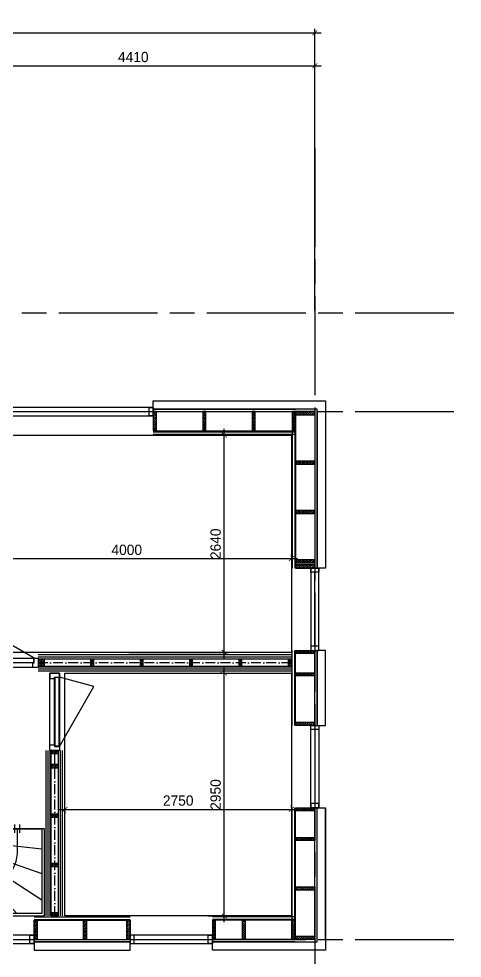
# Model space of a CAD drawing. Header units: millimetres. Extents: x -109306 to 269542, y -22401 to 197206.
# Drawn here: x 94664 to 100050, y 9021 to 20430 of the extents above; entities that cross this region are included whole.
import ezdxf

# ---------------------------------------------------------------- set-up
doc = ezdxf.new("R2010")
doc.units = ezdxf.units.MM
for name, pattern in [('CENTER', [36, 24, -3, 6, -3]), ('DASHDOT', [18.5, 12, -3, 0.5, -3]), ('DASHED', [19.05, 12.7, -6.35])]:
    doc.linetypes.add(name, pattern=pattern)
for name, color, linetype in [('18', 1, 'Continuous'), ('25', 2, 'Continuous'), ('DIMENSION', 1, 'Continuous'), ('STRAMIEN', 11, 'CENTER')]:
    doc.layers.add(name, color=color, linetype=linetype)
doc.styles.get("Standard").update_dxf_attribs({"font": ''})
doc.styles.get('Standard').set_extended_font_data('Century Gothic')
doc.dimstyles.new('1-50', dxfattribs={"dimscale": 50, "dimtxt": 2.5, "dimasz": 1.2, "dimexe": 1, "dimexo": 0, "dimgap": 0.8, "dimtad": 1, "dimdec": 0, "dimzin": 12, "dimdsep": 46, "dimtxsty": 'Standard', "dimblk1": 'ARCHTICK', "dimblk2": 'ARCHTICK', "dimsah": 1, "dimcen": 0.09, "dimdle": 1.5, "dimclrd": 256, "dimclre": 254, "dimclrt": 2, "dimadec": 0, "dimazin": 0, "dimtfac": 1, "dimtdec": 0, "dimtix": 1, "dimtofl": 0, "dimtmove": 2, "dimatfit": 3, "dimldrblk": 'ARCHTICK', "dimfxl": 1, "dimtolj": 1, "dimtzin": 0, "dimarcsym": 0})
pattern_1 = [(45, (600, -1e-13), (-11.2253, 11.2253), [])]
pattern_2 = [(45, (1200, -1e-13), (-11.2253, 11.2253), [])]
pattern_3 = [(45, (1800, -1e-13), (-11.2253, 11.2253), [])]
pattern_4 = [(45, (2400, -1e-13), (-11.2253, 11.2253), [])]
pattern_5 = [(45, (0, -235), (-11.2253, 11.2253), [])]
pattern_6 = [(45, (600, -235), (-11.2253, 11.2253), [])]

# ---------------------------------------------------------------- blocks, each defined once
blk = doc.blocks.new('_ARCHTICK')
at = {"color": 0, "linetype": 'ByBlock', "const_width": 0.15}
blk.add_lwpolyline([(-0.5, -0.5), (0.5, 0.5)], dxfattribs=at)
blk = doc.blocks.new('*D617')
at = {"layer": 'Defpoints', "color": 0, "transparency": 16777216}
for p in [(10720, 14020), (6310, 11020), (10720, 11020)]:
    blk.add_point(p, dxfattribs=at)
at = {"layer": 'DIMENSION', "color": 254, "lineweight": -2, "transparency": 16777216}
for p, q in [((6310, 11045), (6310, 14070)), ((10720, 11045), (10720, 14070))]:
    blk.add_line(p, q, dxfattribs=at)
at = {"layer": 'DIMENSION', "lineweight": -2, "transparency": 16777216}
blk.add_line((6235, 14020), (10795, 14020), dxfattribs=at)
at = {"layer": 'DIMENSION', "lineweight": -2, "transparency": 16777216, "xscale": 59.99999999999995, "yscale": 59.99999999999995, "zscale": 59.99999999999995, "rotation": 180}
blk.add_blockref('_ARCHTICK', (6310, 14020), dxfattribs=at)
at = {"layer": 'DIMENSION', "lineweight": -2, "transparency": 16777216, "xscale": 59.99999999999995, "yscale": 59.99999999999995, "zscale": 59.99999999999995}
blk.add_blockref('_ARCHTICK', (10720, 14020), dxfattribs=at)
at = {"layer": 'DIMENSION', "color": 2, "transparency": 16777216, "insert": (8515, 14126), "char_height": 125, "attachment_point": 5}
blk.add_mtext('\\A1;4410', dxfattribs=at)
blk = doc.blocks.new('*D622')
at = {"layer": 'Defpoints', "color": 0, "transparency": 16777216}
for p in [(10720, 14420), (0, 11020), (10720, 11020)]:
    blk.add_point(p, dxfattribs=at)
at = {"layer": 'DIMENSION', "lineweight": -2, "transparency": 16777216}
blk.add_line((-75, 14420), (10795, 14420), dxfattribs=at)
at = {"layer": 'DIMENSION', "color": 254, "lineweight": -2, "transparency": 16777216}
for p, q in [((0, 11045), (0, 14470)), ((10720, 11045), (10720, 14470))]:
    blk.add_line(p, q, dxfattribs=at)
at = {"layer": 'DIMENSION', "lineweight": -2, "transparency": 16777216, "xscale": 59.99999999999995, "yscale": 59.99999999999995, "zscale": 59.99999999999995, "rotation": 180}
blk.add_blockref('_ARCHTICK', (0, 14420), dxfattribs=at)
at = {"layer": 'DIMENSION', "lineweight": -2, "transparency": 16777216, "xscale": 59.99999999999995, "yscale": 59.99999999999995, "zscale": 59.99999999999995}
blk.add_blockref('_ARCHTICK', (10720, 14420), dxfattribs=at)
at = {"layer": 'DIMENSION', "color": 2, "transparency": 16777216, "insert": (5360, 14526), "char_height": 125, "attachment_point": 5}
blk.add_mtext('\\A1;10720', dxfattribs=at)
blk = doc.blocks.new('*U596')
at = {"layer": '18'}
h = blk.add_hatch(dxfattribs=at)
h.set_pattern_fill('ANSI31', color=1, scale=5)
h.paths.add_polyline_path([(-462, 44.5), (-500, 44.5), (-500, -44.5), (-462, -44.5)])
h = blk.add_hatch(dxfattribs=at)
h.set_pattern_fill('ANSI31', color=1, scale=5)
h.set_pattern_definition(pattern_1)
h.paths.add_polyline_path([(138, 44.5), (100, 44.5), (100, -44.5), (138, -44.5)])
h = blk.add_hatch(dxfattribs=at)
h.set_pattern_fill('ANSI31', color=1, scale=5)
h.set_pattern_definition([(45, (600, -1e-13), (-11.2253, 11.2253), [])])
h.paths.add_polyline_path([(138, 44.5), (100, 44.5), (100, -44.5), (138, -44.5)])
h = blk.add_hatch(dxfattribs=at)
h.set_pattern_fill('ANSI31', color=1, scale=5)
h.set_pattern_definition(pattern_2)
h.paths.add_polyline_path([(738, 44.5), (700, 44.5), (700, -44.5), (738, -44.5)])
h = blk.add_hatch(dxfattribs=at)
h.set_pattern_fill('ANSI31', color=1, scale=5)
h.set_pattern_definition(pattern_2)
h.paths.add_polyline_path([(738, 44.5), (700, 44.5), (700, -44.5), (738, -44.5)])
h = blk.add_hatch(dxfattribs=at)
h.set_pattern_fill('ANSI31', color=1, scale=5)
h.set_pattern_definition(pattern_3)
h.paths.add_polyline_path([(1338, 44.5), (1300, 44.5), (1300, -44.5), (1338, -44.5)])
h = blk.add_hatch(dxfattribs=at)
h.set_pattern_fill('ANSI31', color=1, scale=5)
h.set_pattern_definition(pattern_3)
h.paths.add_polyline_path([(1338, 44.5), (1300, 44.5), (1300, -44.5), (1338, -44.5)])
h = blk.add_hatch(dxfattribs=at)
h.set_pattern_fill('ANSI31', color=1, scale=5)
h.set_pattern_definition(pattern_4)
h.paths.add_polyline_path([(1938, 44.5), (1900, 44.5), (1900, -44.5), (1938, -44.5)])
h = blk.add_hatch(dxfattribs=at)
h.set_pattern_fill('ANSI31', color=1, scale=5)
h.set_pattern_definition(pattern_4)
h.paths.add_polyline_path([(1938, 44.5), (1900, 44.5), (1900, -44.5), (1938, -44.5)])
h = blk.add_hatch(dxfattribs=at)
h.set_pattern_fill('ANSI31', color=1, scale=5)
h.set_pattern_definition([(45, (3000, -1e-13), (-11.2253, 11.2253), [])])
h.paths.add_polyline_path([(2538, 44.5), (2500, 44.5), (2500, -44.5), (2538, -44.5)])
h = blk.add_hatch(dxfattribs=at)
h.set_pattern_fill('ANSI31', color=1, scale=5)
h.set_pattern_definition([(45, (3037, -1e-13), (-11.2253, 11.2253), [])])
h.paths.add_polyline_path([(2575, 44.5), (2537, 44.5), (2537, -44.5), (2575, -44.5)])
at = {"layer": '25'}
for points in [[(-500, 103.5), (2575, 103.5)], [(-500, 78.5), (2575, 78.5)], [(-500, 53.5), (2575, 53.5)], [(-500, 44.5), (2575, 44.5)], [(-500, -44.5), (2575, -44.5)], [(-500, -69.5), (2575, -69.5)], [(-500, -94.5), (2575, -94.5)]]:
    blk.add_lwpolyline(points, dxfattribs=at)
for points in [[(-462, 44.5), (-500, 44.5), (-500, -44.5), (-462, -44.5)], [(138, 44.5), (100, 44.5), (100, -44.5), (138, -44.5)], [(138, 44.5), (100, 44.5), (100, -44.5), (138, -44.5)], [(738, 44.5), (700, 44.5), (700, -44.5), (738, -44.5)], [(738, 44.5), (700, 44.5), (700, -44.5), (738, -44.5)], [(1338, 44.5), (1300, 44.5), (1300, -44.5), (1338, -44.5)], [(1338, 44.5), (1300, 44.5), (1300, -44.5), (1338, -44.5)], [(1938, 44.5), (1900, 44.5), (1900, -44.5), (1938, -44.5)], [(1938, 44.5), (1900, 44.5), (1900, -44.5), (1938, -44.5)], [(2538, 44.5), (2500, 44.5), (2500, -44.5), (2538, -44.5)], [(2575, 44.5), (2537, 44.5), (2537, -44.5), (2575, -44.5)]]:
    blk.add_lwpolyline(points, close=True, dxfattribs=at)
at = {"layer": 'DIMENSION', "linetype": 'DASHDOT', "ltscale": 10}
blk.add_lwpolyline([(-500, 0), (2575, 0)], dxfattribs=at)
blk = doc.blocks.new('*U597')
at = {"layer": '18'}
h = blk.add_hatch(dxfattribs=at)
h.set_pattern_fill('ANSI31', color=1, scale=5)
h.paths.add_polyline_path([(-462, 44.5), (-500, 44.5), (-500, -44.5), (-462, -44.5)])
h = blk.add_hatch(dxfattribs=at)
h.set_pattern_fill('ANSI31', color=1, scale=5)
h.set_pattern_definition(pattern_1)
h.paths.add_polyline_path([(138, 44.5), (100, 44.5), (100, -44.5), (138, -44.5)])
h = blk.add_hatch(dxfattribs=at)
h.set_pattern_fill('ANSI31', color=1, scale=5)
h.set_pattern_definition(pattern_1)
h.paths.add_polyline_path([(138, 44.5), (100, 44.5), (100, -44.5), (138, -44.5)])
h = blk.add_hatch(dxfattribs=at)
h.set_pattern_fill('ANSI31', color=1, scale=5)
h.set_pattern_definition(pattern_2)
h.paths.add_polyline_path([(738, 44.5), (700, 44.5), (700, -44.5), (738, -44.5)])
h = blk.add_hatch(dxfattribs=at)
h.set_pattern_fill('ANSI31', color=1, scale=5)
h.set_pattern_definition(pattern_2)
h.paths.add_polyline_path([(738, 44.5), (700, 44.5), (700, -44.5), (738, -44.5)])
h = blk.add_hatch(dxfattribs=at)
h.set_pattern_fill('ANSI31', color=1, scale=5)
h.set_pattern_definition(pattern_3)
h.paths.add_polyline_path([(1338, 44.5), (1300, 44.5), (1300, -44.5), (1338, -44.5)])
h = blk.add_hatch(dxfattribs=at)
h.set_pattern_fill('ANSI31', color=1, scale=5)
h.set_pattern_definition([(45, (1972, -1e-13), (-11.2253, 11.2253), [])])
h.paths.add_polyline_path([(1510, 44.5), (1472, 44.5), (1472, -44.5), (1510, -44.5)])
at = {"layer": '25'}
for points in [[(-500, 103.5), (1510, 103.5)], [(-500, 78.5), (1510, 78.5)], [(-500, 53.5), (1510, 53.5)], [(-500, 44.5), (1510, 44.5)], [(-500, -44.5), (1510, -44.5)], [(-500, -69.5), (1510, -69.5)], [(-500, -94.5), (1510, -94.5)]]:
    blk.add_lwpolyline(points, dxfattribs=at)
for points in [[(-462, 44.5), (-500, 44.5), (-500, -44.5), (-462, -44.5)], [(138, 44.5), (100, 44.5), (100, -44.5), (138, -44.5)], [(138, 44.5), (100, 44.5), (100, -44.5), (138, -44.5)], [(738, 44.5), (700, 44.5), (700, -44.5), (738, -44.5)], [(738, 44.5), (700, 44.5), (700, -44.5), (738, -44.5)], [(1338, 44.5), (1300, 44.5), (1300, -44.5), (1338, -44.5)], [(1510, 44.5), (1472, 44.5), (1472, -44.5), (1510, -44.5)]]:
    blk.add_lwpolyline(points, close=True, dxfattribs=at)
at = {"layer": 'DIMENSION', "linetype": 'DASHDOT', "ltscale": 10}
blk.add_lwpolyline([(-500, 0), (1510, 0)], dxfattribs=at)
blk = doc.blocks.new('spiltrap_2200x950')
for p, q in [((-1380, -306), (-817, -306)), ((-1880, -880), (-1880, -806))]:
    blk.add_line(p, q)
for points in [[(-1087, -930), (-1057, -930), (-1057, -1060), (-30, -1060), (-30, -30), (-2150, -30), (-2150, -880), (-2180, -880), (-2180, 0), (0, 0), (0, -1060), (-1087, -1060), (-1087, -1060), (-1087, -1060), (-1087, -930), (-1087, -930)], [(-1246, -870), (-1986, -30)], [(-1229, -870), (-1613, -30)], [(-1198, -870), (-1292, -30)], [(-1166, -870), (-996, -30)], [(-1135, -870), (-704, -30)], [(-1109, -870), (-335, -30)], [(-1071, -870), (-30, -197)], [(-1280, -873), (-2150, -323)], [(-1054, -870), (-30, -517)], [(-1280, -880), (-2150, -653)], [(-1054, -930), (-30, -817)], [(-330, -1060), (-330, -806)], [(-360, -1010), (-360, -1110)], [(-300, -1010), (-300, -1110)]]:
    blk.add_lwpolyline(points)
for points in [[(-2180, -880), (-2180, -980), (-1280, -980), (-1280, -880)], [(-1880, -880), (-1812, -805), (-1948, -805)], [(-1280, -930), (-1054, -930), (-1054, -870), (-1280, -870)]]:
    blk.add_lwpolyline(points, close=True)
at = {"linetype": 'DASHED', "ltscale": 0.05}
blk.add_lwpolyline([(-1280, -930), (-2180, -930)], dxfattribs=at)
for centre, radius, start, end in [((-1380, -806), 500, 90, 180), ((-819, -796), 489, 358.7163, 89.7744)]:
    blk.add_arc(centre, radius, start, end)
blk = doc.blocks.new('*D495')
at = {"layer": 'Defpoints', "color": 0, "transparency": 16777216}
for p in [(93975, 13892), (97975, 13874), (97975, 13874)]:
    blk.add_point(p, dxfattribs=at)
at = {"layer": 'DIMENSION', "color": 254, "lineweight": -2, "transparency": 16777216}
for p, q in [((97975, 13899), (97975, 13924)), ((93975, 13867), (93975, 13824))]:
    blk.add_line(p, q, dxfattribs=at)
at = {"layer": 'DIMENSION', "lineweight": -2, "transparency": 16777216}
blk.add_line((93900, 13874), (98050, 13874), dxfattribs=at)
at = {"layer": 'DIMENSION', "lineweight": -2, "transparency": 16777216, "xscale": 59.99999999999995, "yscale": 59.99999999999995, "zscale": 59.99999999999995, "rotation": 180}
blk.add_blockref('_ARCHTICK', (93975, 13874), dxfattribs=at)
at = {"layer": 'DIMENSION', "lineweight": -2, "transparency": 16777216, "xscale": 59.99999999999995, "yscale": 59.99999999999995, "zscale": 59.99999999999995}
blk.add_blockref('_ARCHTICK', (97975, 13874), dxfattribs=at)
at = {"layer": 'DIMENSION', "color": 2, "transparency": 16777216, "insert": (95975, 13980), "char_height": 125, "attachment_point": 5}
blk.add_mtext('\\A1;4000', dxfattribs=at)
blk = doc.blocks.new('*D496')
at = {"layer": 'Defpoints', "color": 0, "transparency": 16777216}
for p in [(95225, 10829), (97975, 10829), (97975, 10829)]:
    blk.add_point(p, dxfattribs=at)
at = {"layer": 'DIMENSION', "color": 254, "lineweight": -2, "transparency": 16777216}
for p, q in [((97975, 10854), (97975, 10879)), ((95225, 10804), (95225, 10779))]:
    blk.add_line(p, q, dxfattribs=at)
at = {"layer": 'DIMENSION', "lineweight": -2, "transparency": 16777216}
blk.add_line((95150, 10829), (98050, 10829), dxfattribs=at)
at = {"layer": 'DIMENSION', "lineweight": -2, "transparency": 16777216, "xscale": 59.99999999999995, "yscale": 59.99999999999995, "zscale": 59.99999999999995, "rotation": 180}
blk.add_blockref('_ARCHTICK', (95225, 10829), dxfattribs=at)
at = {"layer": 'DIMENSION', "lineweight": -2, "transparency": 16777216, "xscale": 59.99999999999995, "yscale": 59.99999999999995, "zscale": 59.99999999999995}
blk.add_blockref('_ARCHTICK', (97975, 10829), dxfattribs=at)
at = {"layer": 'DIMENSION', "color": 2, "transparency": 16777216, "insert": (96600, 10935), "char_height": 125, "attachment_point": 5}
blk.add_mtext('\\A1;2750', dxfattribs=at)
blk = doc.blocks.new('*D501')
at = {"layer": 'Defpoints', "color": 0, "transparency": 16777216}
for p in [(95975, 15374), (97160, 15374), (95975, 12734)]:
    blk.add_point(p, dxfattribs=at)
at = {"layer": 'DIMENSION', "lineweight": -2, "transparency": 16777216}
blk.add_line((97160, 12659), (97160, 15449), dxfattribs=at)
at = {"layer": 'DIMENSION', "color": 254, "lineweight": -2, "transparency": 16777216}
for p, q in [((96000, 15374), (97210, 15374)), ((96000, 12734), (97210, 12734))]:
    blk.add_line(p, q, dxfattribs=at)
at = {"layer": 'DIMENSION', "lineweight": -2, "transparency": 16777216, "xscale": 59.99999999999995, "yscale": 59.99999999999995, "zscale": 59.99999999999995}
for p, rotation in [((97160, 15374), 90), ((97160, 12734), 270)]:
    blk.add_blockref('_ARCHTICK', p, dxfattribs=dict(at, rotation=rotation))
at = {"layer": 'DIMENSION', "color": 2, "transparency": 16777216, "insert": (97055, 14054), "char_height": 125, "attachment_point": 5, "rotation": 90}
blk.add_mtext('\\A1;2640', dxfattribs=at)
blk = doc.blocks.new('*D502')
at = {"layer": 'Defpoints', "color": 0, "transparency": 16777216}
for p in [(97160, 12484), (97160, 12484), (96933, 9534)]:
    blk.add_point(p, dxfattribs=at)
at = {"layer": 'DIMENSION', "lineweight": -2, "transparency": 16777216}
blk.add_line((97160, 9459), (97160, 12559), dxfattribs=at)
at = {"layer": 'DIMENSION', "color": 254, "lineweight": -2, "transparency": 16777216}
for p, q in [((97135, 12484), (97110, 12484)), ((96958, 9534), (97210, 9534))]:
    blk.add_line(p, q, dxfattribs=at)
at = {"layer": 'DIMENSION', "lineweight": -2, "transparency": 16777216, "xscale": 59.99999999999995, "yscale": 59.99999999999995, "zscale": 59.99999999999995}
for p, rotation in [((97160, 12484), 90), ((97160, 9534), 270)]:
    blk.add_blockref('_ARCHTICK', p, dxfattribs=dict(at, rotation=rotation))
at = {"layer": 'DIMENSION', "color": 2, "transparency": 16777216, "insert": (97055, 11009), "char_height": 125, "attachment_point": 5, "rotation": 90}
blk.add_mtext('\\A1;2950', dxfattribs=at)
blk = doc.blocks.new('*U590')
at = {"layer": '18'}
h = blk.add_hatch(dxfattribs=at)
h.set_pattern_fill('ANSI31', color=1, scale=5)
h.set_pattern_definition([(45, (300, -235), (-11.2253, 11.2253), [])])
h.paths.add_polyline_path([(-162, -235), (-200, -235), (-200, 0), (-162, 0)])
h = blk.add_hatch(dxfattribs=at)
h.set_pattern_fill('ANSI31', color=1, scale=5)
h.set_pattern_definition([(45, (900, -235), (-11.2253, 11.2253), [])])
h.paths.add_polyline_path([(438, -235), (400, -235), (400, 0), (438, 0)])
h = blk.add_hatch(dxfattribs=at)
h.set_pattern_fill('ANSI31', color=1, scale=5)
h.set_pattern_definition([(45, (900, -235), (-11.2253, 11.2253), [])])
h.paths.add_polyline_path([(438, -235), (400, -235), (400, 0), (438, 0)])
h = blk.add_hatch(dxfattribs=at)
h.set_pattern_fill('ANSI31', color=1, scale=5)
h.set_pattern_definition([(45, (1500, -235), (-11.2253, 11.2253), [])])
h.paths.add_polyline_path([(1038, -235), (1000, -235), (1000, 0), (1038, 0)])
h = blk.add_hatch(dxfattribs=at)
h.set_pattern_fill('ANSI31', color=1, scale=5)
h.set_pattern_definition([(45, (1500, -235), (-11.2253, 11.2253), [])])
h.paths.add_polyline_path([(1038, -235), (1000, -235), (1000, 0), (1038, 0)])
h = blk.add_hatch(dxfattribs=at)
h.set_pattern_fill('ANSI31', color=1, scale=5)
h.set_pattern_definition([(45, (2100, -235), (-11.2253, 11.2253), [])])
h.paths.add_polyline_path([(1638, -235), (1600, -235), (1600, 0), (1638, 0)])
h = blk.add_hatch(dxfattribs=at)
h.set_pattern_fill('ANSI31', color=1, scale=5)
h.set_pattern_definition([(45, (2162, -235), (-11.2253, 11.2253), [])])
h.paths.add_polyline_path([(1700, -235), (1662, -235), (1662, 0), (1700, 0)])
at = {"layer": '25'}
for points in [[(-200, 39), (1700, 39)], [(-200, 9), (1700, 9)], [(-200, 0), (1700, 0)], [(-200, -235), (1700, -235)], [(-200, -265), (1700, -265)], [(-200, -365), (1700, -365)]]:
    blk.add_lwpolyline(points, dxfattribs=at)
for points in [[(-162, -235), (-200, -235), (-200, 0), (-162, 0)], [(438, -235), (400, -235), (400, 0), (438, 0)], [(438, -235), (400, -235), (400, 0), (438, 0)], [(1038, -235), (1000, -235), (1000, 0), (1038, 0)], [(1038, -235), (1000, -235), (1000, 0), (1038, 0)], [(1638, -235), (1600, -235), (1600, 0), (1638, 0)], [(1700, -235), (1662, -235), (1662, 0), (1700, 0)]]:
    blk.add_lwpolyline(points, close=True, dxfattribs=at)
blk = doc.blocks.new('*U581')
at = {"layer": '18'}
h = blk.add_hatch(dxfattribs=at)
h.set_pattern_fill('ANSI31', color=1, scale=5)
h.set_pattern_definition([(45, (48.245, -235), (-11.2253, 11.2253), [])])
h.paths.add_polyline_path([(-414, -235), (-452, -235), (-452, 0), (-414, 0)])
h = blk.add_hatch(dxfattribs=at)
h.set_pattern_fill('ANSI31', color=1, scale=5)
h.set_pattern_definition([(45, (648.245, -235), (-11.2253, 11.2253), [])])
h.paths.add_polyline_path([(186, -235), (148, -235), (148, 0), (186, 0)])
h = blk.add_hatch(dxfattribs=at)
h.set_pattern_fill('ANSI31', color=1, scale=5)
h.set_pattern_definition([(45, (648.245, -235), (-11.2253, 11.2253), [])])
h.paths.add_polyline_path([(186, -235), (148, -235), (148, 0), (186, 0)])
h = blk.add_hatch(dxfattribs=at)
h.set_pattern_fill('ANSI31', color=1, scale=5)
h.set_pattern_definition([(45, (1248.245, -235), (-11.2253, 11.2253), [])])
h.paths.add_polyline_path([(786, -235), (748, -235), (748, 0), (786, 0)])
h = blk.add_hatch(dxfattribs=at)
h.set_pattern_fill('ANSI31', color=1, scale=5)
h.set_pattern_definition([(45, (1737, -235), (-11.2253, 11.2253), [])])
h.paths.add_polyline_path([(1275, -235), (1237, -235), (1237, 0), (1275, 0)])
at = {"layer": '25'}
for points in [[(-452, 39), (1275, 39)], [(-452, 9), (1275, 9)], [(-452, 0), (1275, 0)], [(-452, -235), (1275, -235)], [(-452, -265), (1275, -265)], [(-452, -365), (1275, -365)]]:
    blk.add_lwpolyline(points, dxfattribs=at)
for points in [[(-414, -235), (-452, -235), (-452, 0), (-414, 0)], [(186, -235), (148, -235), (148, 0), (186, 0)], [(186, -235), (148, -235), (148, 0), (186, 0)], [(786, -235), (748, -235), (748, 0), (786, 0)], [(1275, -235), (1237, -235), (1237, 0), (1275, 0)]]:
    blk.add_lwpolyline(points, close=True, dxfattribs=at)
blk = doc.blocks.new('*U560')
at = {"layer": '25'}
for points in [[(-900, -50), (900, -50), (900, 50), (-900, 50)], [(-850, 50), (-900, 50), (-900, -50), (-850, -50)], [(850, 50), (900, 50), (900, -50), (850, -50)]]:
    blk.add_lwpolyline(points, close=True, dxfattribs=at)
blk.add_lwpolyline([(-850, 0), (850, 0)], dxfattribs=at)
blk = doc.blocks.new('kozijn')
at = {"layer": '25'}
for points in [[(-500, -50), (500, -50), (500, 50), (-500, 50)], [(-450, 50), (-500, 50), (-500, -50), (-450, -50)], [(450, 50), (500, 50), (500, -50), (450, -50)]]:
    blk.add_lwpolyline(points, close=True, dxfattribs=at)
blk.add_lwpolyline([(-450, 0), (450, 0)], dxfattribs=at)
blk = doc.blocks.new('*U582')
at = {"layer": '18'}
h = blk.add_hatch(dxfattribs=at)
h.set_pattern_fill('ANSI31', color=1, scale=5)
h.set_pattern_definition(pattern_5)
h.paths.add_polyline_path([(-462, -235), (-500, -235), (-500, 0), (-462, 0)])
h = blk.add_hatch(dxfattribs=at)
h.set_pattern_fill('ANSI31', color=1, scale=5)
h.set_pattern_definition(pattern_6)
h.paths.add_polyline_path([(138, -235), (100, -235), (100, 0), (138, 0)])
h = blk.add_hatch(dxfattribs=at)
h.set_pattern_fill('ANSI31', color=1, scale=5)
h.set_pattern_definition([(45, (600, -235), (-11.2253, 11.2253), [])])
h.paths.add_polyline_path([(138, -235), (100, -235), (100, 0), (138, 0)])
h = blk.add_hatch(dxfattribs=at)
h.set_pattern_fill('ANSI31', color=1, scale=5)
h.set_pattern_definition([(45, (1200, -235), (-11.2253, 11.2253), [])])
h.paths.add_polyline_path([(738, -235), (700, -235), (700, 0), (738, 0)])
h = blk.add_hatch(dxfattribs=at)
h.set_pattern_fill('ANSI31', color=1, scale=5)
h.set_pattern_definition([(45, (1562, -235), (-11.2253, 11.2253), [])])
h.paths.add_polyline_path([(1100, -235), (1062, -235), (1062, 0), (1100, 0)])
at = {"layer": '25'}
for points in [[(-500, 39), (1100, 39)], [(-500, 9), (1100, 9)], [(-500, 0), (1100, 0)], [(-500, -235), (1100, -235)], [(-500, -265), (1100, -265)], [(-500, -365), (1100, -365)]]:
    blk.add_lwpolyline(points, dxfattribs=at)
for points in [[(-462, -235), (-500, -235), (-500, 0), (-462, 0)], [(138, -235), (100, -235), (100, 0), (138, 0)], [(138, -235), (100, -235), (100, 0), (138, 0)], [(738, -235), (700, -235), (700, 0), (738, 0)], [(1100, -235), (1062, -235), (1062, 0), (1100, 0)]]:
    blk.add_lwpolyline(points, close=True, dxfattribs=at)
blk = doc.blocks.new('*U593')
at = {"layer": '18'}
h = blk.add_hatch(dxfattribs=at)
h.set_pattern_fill('ANSI31', color=1, scale=5)
h.set_pattern_definition(pattern_5)
h.paths.add_polyline_path([(-462, -235), (-500, -235), (-500, 0), (-462, 0)])
h = blk.add_hatch(dxfattribs=at)
h.set_pattern_fill('ANSI31', color=1, scale=5)
h.set_pattern_definition(pattern_6)
h.paths.add_polyline_path([(138, -235), (100, -235), (100, 0), (138, 0)])
h = blk.add_hatch(dxfattribs=at)
h.set_pattern_fill('ANSI31', color=1, scale=5)
h.set_pattern_definition([(45, (1128, -235), (-11.2253, 11.2253), [])])
h.paths.add_polyline_path([(666, -235), (628, -235), (628, 0), (666, 0)])
at = {"layer": '25'}
for points in [[(-500, 39), (666, 39)], [(-500, 9), (666, 9)], [(-500, 0), (666, 0)], [(-500, -235), (666, -235)], [(-500, -265), (666, -265)], [(-500, -365), (666, -365)]]:
    blk.add_lwpolyline(points, dxfattribs=at)
for points in [[(-462, -235), (-500, -235), (-500, 0), (-462, 0)], [(138, -235), (100, -235), (100, 0), (138, 0)], [(666, -235), (628, -235), (628, 0), (666, 0)]]:
    blk.add_lwpolyline(points, close=True, dxfattribs=at)
blk = doc.blocks.new('*U592')
at = {"layer": '18'}
h = blk.add_hatch(dxfattribs=at)
h.set_pattern_fill('ANSI31', color=1, scale=5)
h.set_pattern_definition(pattern_5)
h.paths.add_polyline_path([(-462, -235), (-500, -235), (-500, 0), (-462, 0)])
h = blk.add_hatch(dxfattribs=at)
h.set_pattern_fill('ANSI31', color=1, scale=5)
h.set_pattern_definition(pattern_6)
h.paths.add_polyline_path([(138, -235), (100, -235), (100, 0), (138, 0)])
h = blk.add_hatch(dxfattribs=at)
h.set_pattern_fill('ANSI31', color=1, scale=5)
h.set_pattern_definition([(45, (962, -235), (-11.2253, 11.2253), [])])
h.paths.add_polyline_path([(500, -235), (462, -235), (462, 0), (500, 0)])
at = {"layer": '25'}
for points in [[(-500, 39), (500, 39)], [(-500, 9), (500, 9)], [(-500, 0), (500, 0)], [(-500, -235), (500, -235)], [(-500, -265), (500, -265)], [(-500, -365), (500, -365)]]:
    blk.add_lwpolyline(points, dxfattribs=at)
for points in [[(-462, -235), (-500, -235), (-500, 0), (-462, 0)], [(138, -235), (100, -235), (100, 0), (138, 0)], [(500, -235), (462, -235), (462, 0), (500, 0)]]:
    blk.add_lwpolyline(points, close=True, dxfattribs=at)
blk = doc.blocks.new('*U557')
at = {"layer": '18'}
for points in [[(-307, 477), (-420, 57)], [(420, 57), (-307, 477)]]:
    blk.add_lwpolyline(points, dxfattribs=at)
at = {"layer": '25'}
blk.add_line((403, -2), (-403, -2), dxfattribs=at)
for points in [[(470, -57), (-470, -57), (-470, 57), (470, 57)], [(415, 53), (-415, 53), (-415, 3), (415, 3)]]:
    blk.add_lwpolyline(points, close=True, dxfattribs=at)
for points in [[(-470, 57), (-470, -57), (-403, -57), (-403, -2), (-420, -2), (-420, 57), (-470, 57)], [(470, 57), (470, -57), (403, -57), (403, -2), (420, -2), (420, 57), (470, 57)]]:
    blk.add_lwpolyline(points, dxfattribs=at)
blk = doc.blocks.new('*U611')
at = {"layer": '18'}
h = blk.add_hatch(dxfattribs=at)
h.set_pattern_fill('ANSI31', color=1, scale=5)
h.set_pattern_definition(pattern_5)
h.paths.add_polyline_path([(-462, -235), (-500, -235), (-500, 0), (-462, 0)])
h = blk.add_hatch(dxfattribs=at)
h.set_pattern_fill('ANSI31', color=1, scale=5)
h.set_pattern_definition(pattern_6)
h.paths.add_polyline_path([(138, -235), (100, -235), (100, 0), (138, 0)])
h = blk.add_hatch(dxfattribs=at)
h.set_pattern_fill('ANSI31', color=1, scale=5)
h.set_pattern_definition([(45, (872, -235), (-11.2253, 11.2253), [])])
h.paths.add_polyline_path([(410, -235), (372, -235), (372, 0), (410, 0)])
at = {"layer": '25'}
for points in [[(-500, 39), (410, 39)], [(-500, 9), (410, 9)], [(-500, 0), (410, 0)], [(-500, -235), (410, -235)], [(-500, -265), (410, -265)], [(-500, -365), (410, -365)]]:
    blk.add_lwpolyline(points, dxfattribs=at)
for points in [[(-462, -235), (-500, -235), (-500, 0), (-462, 0)], [(138, -235), (100, -235), (100, 0), (138, 0)], [(410, -235), (372, -235), (372, 0), (410, 0)]]:
    blk.add_lwpolyline(points, close=True, dxfattribs=at)
blk = doc.blocks.new('*U889')
at = {"layer": '25'}
for points in [[(-300, -50), (500, -50), (500, 50), (-300, 50)], [(-250, 50), (-300, 50), (-300, -50), (-250, -50)], [(450, 50), (500, 50), (500, -50), (450, -50)]]:
    blk.add_lwpolyline(points, close=True, dxfattribs=at)
blk.add_lwpolyline([(-250, 0), (450, 0)], dxfattribs=at)
blk = doc.blocks.new('*U612')
at = {"layer": '25'}
for points in [[(-500, -50), (500, -50), (500, 50), (-500, 50)], [(-450, 50), (-500, 50), (-500, -50), (-450, -50)], [(450, 50), (500, 50), (500, -50), (450, -50)]]:
    blk.add_lwpolyline(points, close=True, dxfattribs=at)
blk.add_lwpolyline([(-450, 0), (450, 0)], dxfattribs=at)
blk = doc.blocks.new('stramien_COEN')
at = {"layer": 'STRAMIEN', "ltscale": 50}
for points in [[(10720, 13020), (10720, -1790)], [(-1390, 11020), (12510, 11020)], [(-1390, 9820), (12510, 9820)], [(-1390, 3410), (12510, 3410)]]:
    blk.add_lwpolyline(points, dxfattribs=at)
at = {"layer": 'DIMENSION'}
for base, p1, picture, middle in [((10720, 14420), (0, 11020), '*D622', (5360, 14525.6)), ((10720, 14020), (6310, 11020), '*D617', (8515, 14125.6))]:
    dim = blk.add_linear_dim(base=base, p1=p1, p2=(10720, 11020), dimstyle='1-50', override={"dimexo": 0.5}, dxfattribs=at)
    dim.commit()
    dim.dimension.update_dxf_attribs({"geometry": picture, "text_midpoint": middle})

msp = doc.modelspace()

# ---------------------------------------------------------------- linework, layer by layer
for points in [[(93974.6, 15374.1), (97974.6, 15374.1), (97974.6, 12734.1), (93974.6, 12734.1)], [(95224.6, 12484.1), (97974.6, 12484.1), (97974.6, 9534.1), (95224.6, 9534.1)]]:
    msp.add_lwpolyline(points, close=True)
at = {"layer": '25'}
for points in [[(96297.8, 15689.1), (96297.8, 15789.1), (98389.6, 15789.1), (98389.6, 13759.1), (98289.6, 13759.1), (98289.6, 15689.1), (96297.8, 15689.1)], [(97015.6, 9119.1), (97015.6, 9219.1), (98289.6, 9219.1), (98289.6, 10849.1), (98389.6, 10849.1), (98389.6, 9119.1), (97015.6, 9119.1)]]:
    msp.add_lwpolyline(points, dxfattribs=at)
for points in [[(98389.6, 12759.1), (98289.6, 12759.1), (98289.6, 11849.1), (98389.6, 11849.1)], [(94849.6, 9119.1), (96015.6, 9119.1), (96015.6, 9219.1), (94849.6, 9219.1)]]:
    msp.add_lwpolyline(points, close=True, dxfattribs=at)

# ---------------------------------------------------------------- block references
for name, p in [('stramien_COEN', (87539.6, 5839.1)), ('*U560', (95397.8, 15659.1)), ('*U557', (94429.6, 12609.1)), ('*U593', (95349.6, 9484.1)), ('*U889', (94349.6, 9249.1)), ('*U612', (96515.6, 9249.1))]:
    msp.add_blockref(name, p)
at = {"xscale": -1}
for name, p, rotation in [('*U581', (96749.6, 15424.1), 180), ('*U590', (98024.6, 15459.1), 89.99999999999993), ('kozijn', (98259.6, 11349.1), 90), ('spiltrap_2200x950', (94974.6, 9534.1), 180)]:
    msp.add_blockref(name, p, dxfattribs=dict(at, rotation=rotation))
for name, p, rotation in [('kozijn', (98259.6, 13259.1), 90), ('*U596', (97474.6, 12609.1), 180), ('*U611', (98024.6, 12349.1), 90.00000000000001), ('*U557', (95099.6, 12014.1), 270), ('*U597', (95099.6, 10034.1), 90), ('*U582', (98024.6, 9749.1), 90.00000000000007)]:
    msp.add_blockref(name, p, dxfattribs=dict(rotation=rotation))
msp.add_blockref('*U592', (97515.6, 9484.1), dxfattribs=at)

# ---------------------------------------------------------------- dimensions: what is measured, and where the dimension line sits
at = {"layer": 'DIMENSION'}
for base, p1, p2, picture, middle in [((97160.4, 15374.1), (95974.6, 12734.1), (95974.6, 15374.1), '*D501', (97054.8, 14054.1)), ((97160.4, 12484.1), (96933.5, 9534.1), (97160.4, 12484.1), '*D502', (97054.8, 11009.1))]:
    dim = msp.add_linear_dim(base=base, p1=p1, p2=p2, angle=90, dimstyle='1-50', override={"dimexo": 0.5}, dxfattribs=at)
    dim.commit()
    dim.dimension.update_dxf_attribs({"geometry": picture, "text_midpoint": middle})
for base, p1, p2, picture, middle in [((97974.6, 13874.1), (93974.6, 13891.6), (97974.6, 13874.1), '*D495', (95974.6, 13979.7)), ((97974.6, 10829.1), (95224.6, 10829.1), (97974.6, 10829.1), '*D496', (96599.6, 10934.7))]:
    dim = msp.add_linear_dim(base=base, p1=p1, p2=p2, dimstyle='1-50', override={"dimexo": 0.5}, dxfattribs=at)
    dim.commit()
    dim.dimension.update_dxf_attribs({"geometry": picture, "text_midpoint": middle})

doc.saveas('drawing.dxf')
